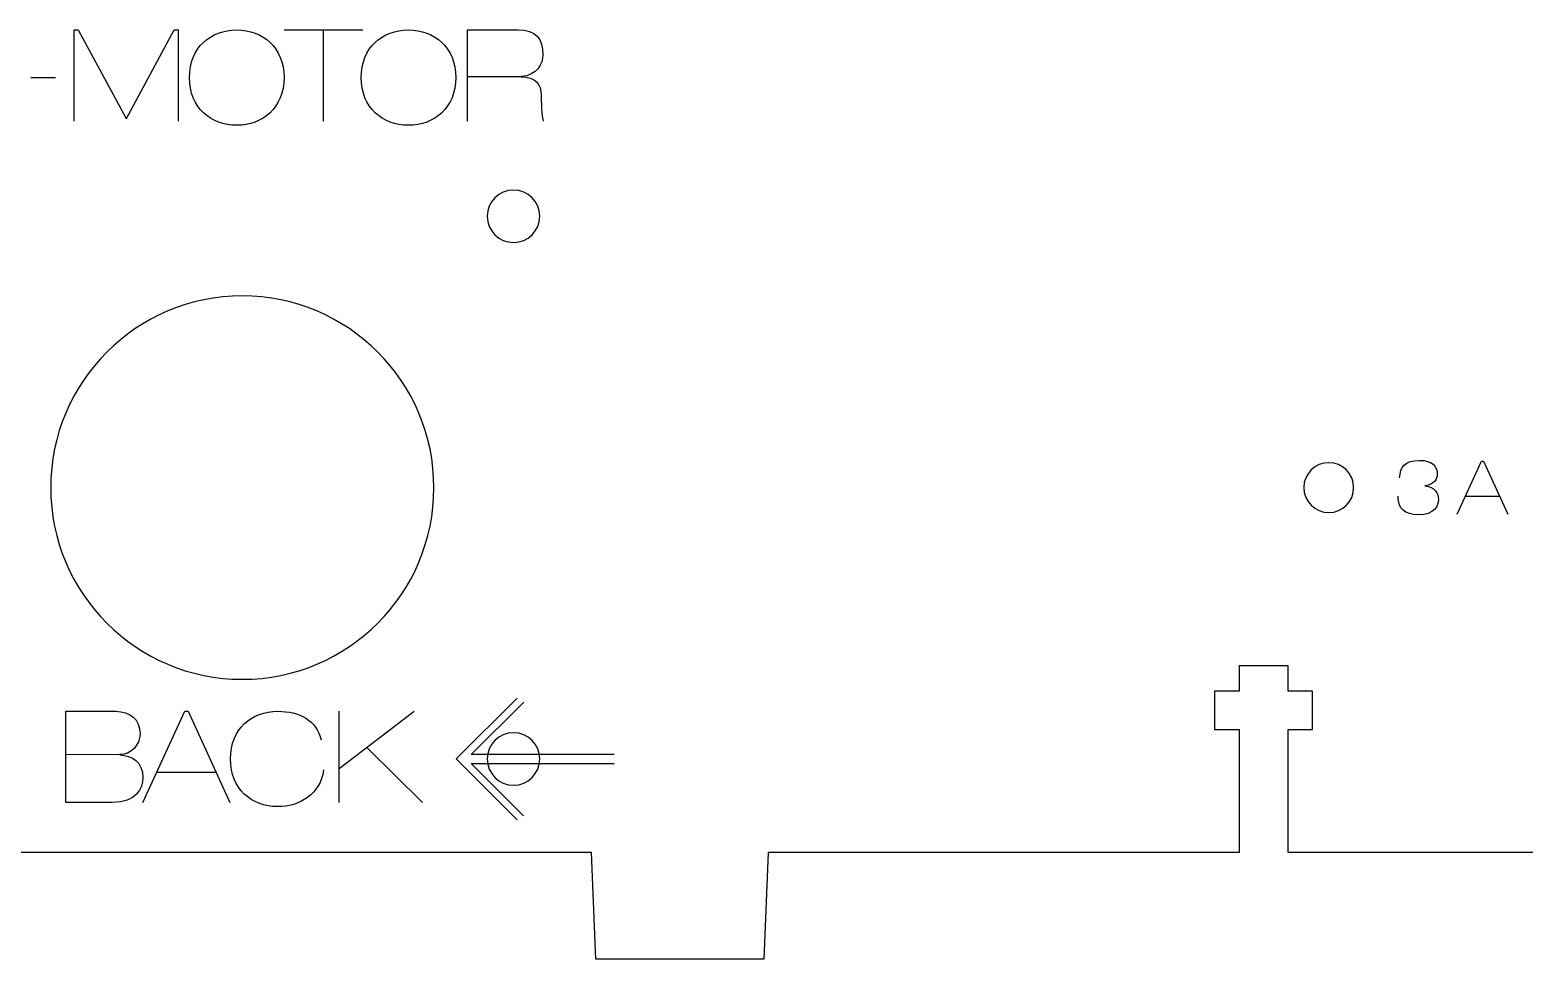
# Model space of a CAD drawing. Header units: millimetres. Extents: x -1166 to -93, y -857 to -63.
# Drawn here: x -1009.2 to -923.8, y -807.4 to -754.3 of the extents above; entities that cross this region are included whole.
import ezdxf

# ---------------------------------------------------------------- set-up
doc = ezdxf.new("R2010")
doc.units = ezdxf.units.MM
doc.layers.add('CUTS', color=1, linetype='Continuous', true_color=0xff0000)
doc.layers.add('TEXT', color=5, linetype='Continuous', true_color=0x0000ff)

msp = doc.modelspace()

# ---------------------------------------------------------------- linework, layer by layer
at = {"layer": 'CUTS', "color": 1, "lineweight": 25, "true_color": 0xff0000}
for p, q in [((-937.316, -790.606), (-940.117, -790.606)), ((-940.117, -790.606), (-940.117, -792.049)), ((-937.316, -792.049), (-937.316, -790.606)), ((-940.117, -792.049), (-941.516, -792.049)), ((-941.516, -792.049), (-941.516, -794.249)), ((-935.916, -792.049), (-937.316, -792.049)), ((-935.916, -794.249), (-935.916, -792.049)), ((-941.516, -794.249), (-940.117, -794.249)), ((-940.117, -794.249), (-940.117, -801.266)), ((-937.316, -801.266), (-937.316, -794.249)), ((-937.316, -794.249), (-935.916, -794.249)), ((-977.12, -801.266), (-1017.02, -801.266)), ((-976.87, -807.356), (-977.12, -801.266)), ((-967.021, -801.266), (-967.271, -807.356)), ((-940.117, -801.266), (-967.021, -801.266)), ((-910.352, -801.266), (-937.316, -801.266)), ((-967.271, -807.356), (-976.87, -807.356))]:
    msp.add_line(p, q, dxfattribs=at)
for points in [[(-981.581, -763.424), (-982.409, -763.424), (-983.081, -764.096), (-983.081, -764.924)], [(-980.081, -764.924), (-980.081, -764.096), (-980.753, -763.424), (-981.581, -763.424)], [(-983.081, -764.924), (-983.081, -765.753), (-982.409, -766.424), (-981.581, -766.424)], [(-981.581, -766.424), (-980.753, -766.424), (-980.081, -765.753), (-980.081, -764.924)], [(-997.081, -769.474), (-1003.128, -769.474), (-1008.031, -774.377), (-1008.031, -780.425)], [(-986.131, -780.425), (-986.131, -774.377), (-991.033, -769.474), (-997.081, -769.474)], [(-934.993, -779), (-935.78, -779), (-936.418, -779.638), (-936.418, -780.425)], [(-933.568, -780.425), (-933.568, -779.638), (-934.207, -779), (-934.993, -779)], [(-1008.031, -780.425), (-1008.031, -786.472), (-1003.128, -791.375), (-997.081, -791.375)], [(-997.081, -791.375), (-991.033, -791.375), (-986.131, -786.472), (-986.131, -780.425)], [(-936.418, -780.425), (-936.418, -781.212), (-935.78, -781.85), (-934.993, -781.85)], [(-934.993, -781.85), (-934.206, -781.85), (-933.568, -781.212), (-933.568, -780.425)], [(-981.581, -794.424), (-982.409, -794.424), (-983.081, -795.095), (-983.081, -795.924)], [(-980.081, -795.924), (-980.081, -795.095), (-980.753, -794.424), (-981.581, -794.424)], [(-983.081, -795.924), (-983.081, -796.753), (-982.409, -797.425), (-981.581, -797.425)], [(-981.581, -797.425), (-980.753, -797.425), (-980.081, -796.753), (-980.081, -795.924)]]:
    msp.add_open_spline(points, degree=3, dxfattribs=at)
at = {"layer": 'TEXT', "color": 5, "lineweight": 25, "true_color": 0x0000ff}
for points in [[(-1006.697, -759.491), (-1006.697, -754.279), (-1006.456, -754.279), (-1003.719, -759.344), (-1003.704, -759.344), (-1000.982, -754.279), (-1000.74, -754.279), (-1000.74, -759.491)], [(-994.695, -754.279), (-990.198, -754.279)], [(-992.434, -759.491), (-992.434, -754.279)], [(-984.206, -759.491), (-984.206, -754.279), (-981.338, -754.279)], [(-1009.156, -757.001), (-1007.759, -757.001)], [(-981.148, -756.958), (-984.206, -756.967)], [(-981.141, -756.943), (-981.148, -756.958)], [(-927.647, -781.935), (-926.258, -778.914), (-926.149, -778.914), (-924.761, -781.935)], [(-929.493, -780.319), (-929.493, -780.327)], [(-925.22, -780.937), (-927.195, -780.937)], [(-1007.156, -793.202), (-1004.325, -793.202)], [(-1004.514, -798.414), (-1007.156, -798.414), (-1007.156, -793.202), (-1007.156, -793.202)], [(-1002.762, -798.414), (-1000.368, -793.203), (-1000.178, -793.203), (-997.784, -798.414)], [(-991.539, -796.47), (-987.255, -793.202)], [(-991.539, -798.414), (-991.539, -793.203)], [(-981.381, -799.402), (-984.859, -795.925), (-981.381, -792.447)], [(-975.825, -795.675), (-983.999, -795.675), (-980.999, -792.675)], [(-1004.076, -795.684), (-1007.156, -795.678)], [(-1004.076, -795.677), (-1004.076, -795.691)], [(-989.958, -795.264), (-986.773, -798.414)], [(-998.576, -796.692), (-1001.983, -796.692)], [(-981.009, -799.165), (-983.998, -796.176), (-975.824, -796.176)]]:
    msp.add_lwpolyline(points, dxfattribs=at)
for points in [[(-1000.097, -757.001), (-1000.097, -755.278), (-998.885, -754.279), (-997.397, -754.279)], [(-997.397, -754.279), (-995.907, -754.279), (-994.695, -755.278), (-994.695, -757.001)], [(-990.285, -757.001), (-990.285, -755.278), (-989.073, -754.279), (-987.584, -754.279)], [(-987.584, -754.279), (-986.095, -754.279), (-984.883, -755.278), (-984.883, -757.001)], [(-981.338, -754.279), (-980.294, -754.279), (-979.9, -754.775), (-979.9, -755.702)], [(-979.9, -755.702), (-979.9, -756.198), (-980.236, -756.892), (-981.141, -756.943)], [(-997.397, -759.724), (-998.885, -759.724), (-1000.097, -758.724), (-1000.097, -757.001)], [(-994.695, -757.001), (-994.695, -758.724), (-995.907, -759.724), (-997.397, -759.724)], [(-987.584, -759.723), (-989.073, -759.723), (-990.285, -758.724), (-990.285, -757.001)], [(-984.883, -757.001), (-984.883, -758.724), (-986.095, -759.723), (-987.584, -759.723)], [(-981.148, -756.958), (-980.346, -756.965), (-979.995, -757.337), (-979.995, -758.053)], [(-979.995, -758.053), (-979.995, -758.242), (-979.981, -759.279), (-979.879, -759.491)], [(-930.939, -779.87), (-930.91, -779.252), (-930.647, -778.868), (-929.809, -778.868)], [(-929.809, -778.868), (-929.099, -778.868), (-928.79, -779.189), (-928.79, -779.65)], [(-928.79, -779.65), (-928.79, -779.942), (-928.959, -780.263), (-929.493, -780.319)], [(-929.493, -780.327), (-928.917, -780.391), (-928.722, -780.725), (-928.722, -781.123)], [(-931.024, -781), (-931.024, -780.975), (-931.02, -780.94), (-931.02, -780.907)], [(-929.878, -781.982), (-930.656, -781.982), (-931.024, -781.592), (-931.024, -781)], [(-928.722, -781.123), (-928.722, -781.453), (-928.938, -781.982), (-929.878, -781.982)], [(-1004.325, -793.202), (-1003.499, -793.202), (-1002.923, -793.648), (-1002.923, -794.494)], [(-997.757, -795.925), (-997.757, -794.202), (-996.546, -793.202), (-995.056, -793.202)], [(-995.056, -793.202), (-993.823, -793.202), (-992.845, -793.705), (-992.567, -794.837)], [(-1002.923, -794.494), (-1002.923, -795.108), (-1003.462, -795.691), (-1004.076, -795.677)], [(-1004.076, -795.691), (-1003.397, -795.721), (-1002.762, -796.085), (-1002.762, -796.998)], [(-995.056, -798.647), (-996.546, -798.647), (-997.757, -797.647), (-997.757, -795.925)], [(-992.444, -796.552), (-992.597, -797.947), (-993.852, -798.647), (-995.056, -798.647)], [(-1002.762, -796.998), (-1002.762, -797.604), (-1003.149, -798.414), (-1004.514, -798.414)]]:
    msp.add_open_spline(points, degree=3, dxfattribs=at)

doc.saveas('drawing.dxf')
